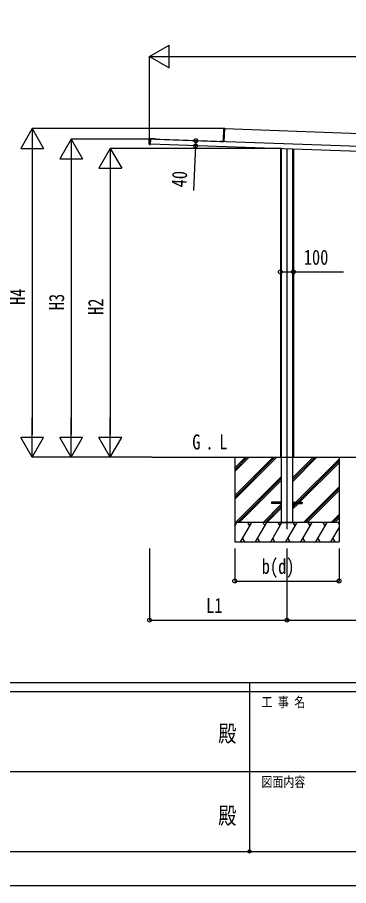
# Model space of a CAD drawing. Units: millimetres, scale not verified. Extents: x -14718 to 14718, y -10395 to 10395.
# Drawn here: x -1799 to 743, y -10395 to -3730 of the extents above; entities that cross this region are included whole.
import ezdxf
from ezdxf.enums import TextEntityAlignment as Align

# ---------------------------------------------------------------- set-up
doc = ezdxf.new("R2010")
doc.units = ezdxf.units.MM
doc.header["$LTSCALE"] = 50
doc.header["$PDMODE"] = 32
doc.header["$PDSIZE"] = 25
for name, color, linetype in [('0-2_USER1', 3, 'Continuous'), ('0-3_YKK_12', 2, 'Continuous'), ('0-4_YKK_A1', 4, 'Continuous'), ('0-5_YKK_D', 6, 'Continuous'), ('0-6_YKK_ZWAK', 7, 'Continuous')]:
    doc.layers.add(name, color=color, linetype=linetype)
doc.styles.add('ＭＳ ゴシック', font='')
doc.styles.get('ＭＳ ゴシック').set_extended_font_data('MS Gothic')

msp = doc.modelspace()

# ---------------------------------------------------------------- linework, layer by layer
at = {"layer": '0-3_YKK_12'}
msp.add_line((269.57, -4737.7), (269.57, -7659), dxfattribs=at)
at = {"layer": '0-4_YKK_A1'}
for p, q in [((-213.33, -4581.79), (-216.55, -4673.89)), ((-213.33, -4581.79), (-213.8, -4581.78)), ((-207.79, -4581.65), (-213.33, -4581.79)), ((-213.31, -4581.3), (-207.78, -4581.15)), ((-211.33, -4683.06), (-207.79, -4581.65)), ((-207.87, -4583.85), (4105.7, -4734.48)), ((-207.78, -4581.15), (-207.79, -4581.65)), ((-788.13, -4703.18), (-786.77, -4664.2)), ((-786.42, -4704.27), (-784.99, -4663.22)), ((-784.52, -4663.23), (-785.96, -4704.29)), ((-784.52, -4663.23), (-784.99, -4663.22)), ((-776.98, -4663.03), (-784.52, -4663.23)), ((-770.17, -4661.78), (-783.66, -4661.31)), ((-778.67, -4661.48), (-778.7, -4662.58)), ((-776.98, -4663.03), (-778.45, -4705.01)), ((4217.64, -4838.45), (-777.01, -4664.04)), ((-770.24, -4663.78), (-770.17, -4661.78)), ((-764.17, -4661.99), (-770.17, -4661.78)), ((-764.24, -4663.99), (-764.17, -4661.99)), ((-754.18, -4662.34), (-764.17, -4661.99)), ((-754.25, -4664.34), (-754.18, -4662.34)), ((-748.25, -4664.55), (-748.18, -4662.55)), ((-741.24, -4665.28), (-741.23, -4664.98)), ((-741.23, -4664.98), (-741.21, -4664.39)), ((-785.96, -4704.29), (-786.42, -4704.27)), ((-778.46, -4705.51), (-785.97, -4704.79)), ((-785.96, -4704.29), (-778.45, -4705.01)), ((-785.23, -4706.28), (-780.24, -4706.46)), ((-780.24, -4706.46), (-780.2, -4705.34)), ((-778.45, -4705.01), (-778.46, -4705.51)), ((4216.24, -4878.43), (-778.41, -4704.01)), ((-246.34, -4682.57), (-246.33, -4682.27)), ((-246.33, -4682.27), (-246.31, -4681.67)), ((-246.31, -4681.67), (-246.3, -4681.37)), ((-242.34, -4682.71), (-242.32, -4682.01)), ((-211.34, -4683.09), (-242.32, -4682.01)), ((-216.83, -4681.9), (-217.3, -4681.88)), ((-216.55, -4673.89), (-217.02, -4673.87)), ((-216.55, -4673.89), (-216.83, -4681.9)), ((-211.33, -4683.06), (-211.36, -4683.79)), ((219.57, -4738.86), (219.57, -7106.5)), ((226.43, -4739.1), (226.43, -7606.5)), ((312.7, -4742.11), (312.7, -7606.5)), ((319.57, -4742.35), (319.57, -7106.5)), ((-767.92, -7106.5), (4730.49, -7106.5)), ((-130.43, -7106.5), (-130.43, -7756.5)), ((-130.43, -7400.48), (163.55, -7106.5)), ((-130.43, -7414.62), (177.69, -7106.5)), ((-130.43, -7428.76), (191.83, -7106.5)), ((-130.43, -7188.35), (-48.59, -7106.5)), ((-130.43, -7202.49), (-34.45, -7106.5)), ((-130.43, -7216.63), (-20.31, -7106.5)), ((312.7, -7294), (500.2, -7106.5)), ((312.7, -7279.85), (486.05, -7106.5)), ((312.7, -7265.71), (471.91, -7106.5)), ((338.54, -7452), (669.57, -7120.98)), ((669.57, -7106.5), (669.57, -7756.5)), ((352.68, -7452), (669.57, -7135.13)), ((366.83, -7452), (669.57, -7149.27)), ((-124.33, -7606.5), (226.43, -7255.75)), ((-110.18, -7606.5), (226.43, -7269.89)), ((-96.04, -7606.5), (226.43, -7284.04)), ((396.17, -7606.5), (669.57, -7333.11)), ((410.32, -7606.5), (669.57, -7347.26)), ((424.46, -7606.5), (669.57, -7361.4)), ((152.29, -7452), (152.29, -7461)), ((226.43, -7452), (152.29, -7452)), ((226.43, -7461), (152.29, -7461)), ((312.7, -7452), (387.29, -7452)), ((312.7, -7506.13), (357.83, -7461)), ((312.7, -7477.84), (329.54, -7461)), ((312.7, -7491.98), (343.68, -7461)), ((312.7, -7461), (387.29, -7461)), ((387.29, -7452), (387.29, -7461)), ((87.81, -7606.5), (226.43, -7467.88)), ((101.95, -7606.5), (226.43, -7482.03)), ((116.09, -7606.5), (226.43, -7496.17)), ((608.31, -7606.5), (669.57, -7545.24)), ((622.45, -7606.5), (669.57, -7559.39)), ((636.59, -7606.5), (669.57, -7573.53)), ((669.57, -7606.5), (-130.43, -7606.5)), ((-130.21, -7635.44), (-113.51, -7606.5)), ((-128.51, -7632.48), (-130.21, -7629.53)), ((-85.67, -7756.5), (0.93, -7606.5)), ((-14.07, -7632.49), (-29.07, -7606.5)), ((29.8, -7756.5), (116.4, -7606.5)), ((101.4, -7632.49), (86.4, -7606.5)), ((145.27, -7756.5), (231.87, -7606.5)), ((216.87, -7632.48), (201.87, -7606.5)), ((208.89, -7606.5), (330.69, -7606.5)), ((260.74, -7756.5), (347.34, -7606.5)), ((332.34, -7632.48), (317.34, -7606.5)), ((376.21, -7756.5), (462.81, -7606.5)), ((447.81, -7632.48), (432.81, -7606.5)), ((491.68, -7756.5), (578.28, -7606.5)), ((563.28, -7632.48), (548.28, -7606.5)), ((606.93, -7756.5), (669.57, -7648.02)), ((669.57, -7616.95), (663.53, -7606.5)), ((-70.67, -7730.52), (-55.67, -7756.5)), ((44.8, -7730.52), (59.8, -7756.5)), ((160.27, -7730.52), (175.27, -7756.5)), ((275.74, -7730.52), (290.74, -7756.5)), ((391.21, -7730.52), (406.21, -7756.5)), ((506.68, -7730.52), (521.68, -7756.5)), ((622.15, -7730.52), (637.15, -7756.5)), ((-130.43, -7756.5), (669.57, -7756.5))]:
    msp.add_line(p, q, dxfattribs=at)
for points in [[(-217.3, -4681.88), (-217.02, -4673.87), (-213.8, -4581.78)], [(-784.5, -4662.73), (-776.96, -4662.54), (-776.98, -4663.03)], [(-741.69, -4662.77), (-741.76, -4664.77), (-777, -4663.54)], [(-741.69, -4662.77), (-748.18, -4662.55), (-754.18, -4662.34)], [(-741.21, -4664.39), (-741.19, -4664.09), (-246.3, -4681.37)], [(-242.32, -4682.01), (-242.3, -4681.51), (-217.61, -4682.37)]]:
    msp.add_lwpolyline(points, dxfattribs=at)
for centre, radius, start, end in [((-213.3, -4581.8), 0.5, 91.5, 178), ((-211.27, -4581.62), 2.07, 171.06854, 184.93146), ((-783.77, -4664.31), 3, 88, 178), ((-784.49, -4663.23), 0.5, 91.5, 178), ((-782.46, -4663.05), 2.07, 171.06854, 184.93146), ((-785.13, -4703.28), 3, 178, 268), ((-785.93, -4704.29), 0.5, 178, 264.5), ((-783.91, -4704.61), 2.07, 171.06854, 184.93146), ((-217.8, -4681.86), 0.5, 268, 358), ((-217.8, -4681.6), 0.765, 269.05171, 301.0406), ((-217.61, -4682.13), 0.242, 269.80053, 328.78296), ((-214.73, -4667.1), 15.54, 259.3054, 261.87346), ((-217.1, -4684.07), 1.85, 83.82294, 99.58333), ((-220.06, -4682.02), 3.17, 351.51431, 355.97407), ((-217.83, -4681.86), 1, 337.89786, 358), ((-211.38, -4683.06), 0.046, 321.12762, 0.80407)]:
    msp.add_arc(centre, radius, start, end, dxfattribs=at)
for centre, ratio, start_param in [((-224.42, -4682.63), 0.038227, 0), ((-224.4, -4682.63), 0.061163, 0.0374041)]:
    msp.add_ellipse(centre, major_axis=(13.07, -0.46), ratio=ratio, start_param=start_param, end_param=0.962078, dxfattribs=at)
at = {"layer": '0-5_YKK_D'}
for p, q in [((-785.39, -4029.41), (-633.84, -3941.91)), ((-633.84, -4116.91), (-633.84, -3941.91)), ((-785.39, -4702.28), (-785.39, -4028.41)), ((-785.39, -4029.41), (-633.84, -4116.91)), ((-785.39, -4029.41), (-482.28, -4029.41)), ((-610.39, -4029.41), (4049.62, -4029.41)), ((-1685.39, -4583.75), (-1772.89, -4735.31)), ((-211.67, -4583.75), (-1686.39, -4583.75)), ((-1685.39, -4583.75), (-1597.89, -4735.31)), ((-1685.39, -4583.75), (-1685.39, -4886.86)), ((-1385.39, -4663.81), (-1472.89, -4815.36)), ((-784.51, -4663.81), (-1386.39, -4663.81)), ((-1385.39, -4663.81), (-1297.89, -4815.36)), ((-1385.39, -4663.81), (-1385.39, -4966.92)), ((-1772.89, -4735.31), (-1597.89, -4735.31)), ((-1685.39, -4758.75), (-1685.39, -6931.5)), ((-1085.39, -4736.08), (-1172.89, -4887.63)), ((224.87, -4736.08), (-1086.39, -4736.08)), ((-1085.39, -4736.08), (-997.89, -4887.63)), ((-1085.39, -4736.08), (-1085.39, -5039.19)), ((-1472.89, -4815.36), (-1297.89, -4815.36)), ((-1385.39, -4838.81), (-1385.39, -6931.5)), ((-1172.89, -4887.63), (-997.89, -4887.63)), ((-1085.39, -4911.08), (-1085.39, -6931.5)), ((-1685.39, -7106.5), (-1685.39, -6803.39)), ((-1385.39, -7106.5), (-1385.39, -6803.39)), ((-1085.39, -7106.5), (-1085.39, -6803.39)), ((-1685.39, -7106.5), (-1772.89, -6954.95)), ((-1597.89, -6954.95), (-1772.89, -6954.95)), ((-1685.39, -7106.5), (-1597.89, -6954.95)), ((-1385.39, -7106.5), (-1472.89, -6954.95)), ((-1297.89, -6954.95), (-1472.89, -6954.95)), ((-1385.39, -7106.5), (-1297.89, -6954.95)), ((-1085.39, -7106.5), (-1172.89, -6954.95)), ((-997.89, -6954.95), (-1172.89, -6954.95)), ((-1085.39, -7106.5), (-997.89, -6954.95)), ((-802.26, -7106.5), (-1686.39, -7106.5)), ((-802.26, -7106.5), (-1386.39, -7106.5)), ((-768.92, -7106.5), (-1086.39, -7106.5)), ((-785.17, -7806.5), (-785.17, -8357.81)), ((-130.43, -7806.5), (-130.43, -8057.5)), ((269.57, -7806.5), (269.57, -8357.81)), ((269.79, -7806.5), (269.79, -8357.81)), ((669.57, -7806.5), (669.57, -8057.5)), ((-130.43, -8056.5), (669.57, -8056.5)), ((-785.17, -8356.81), (269.79, -8356.81)), ((269.57, -8356.81), (4011.57, -8356.81))]:
    msp.add_line(p, q, dxfattribs=at)
for points in [[(-429.36, -4676.18), (-431.27, -4716.13), (-447.69, -5059.54)], [(219.57, -5683.49), (319.57, -5683.49), (704.67, -5683.49)]]:
    msp.add_lwpolyline(points, dxfattribs=at)
for centre in [(-429.36, -4676.18), (-431.27, -4716.13), (219.57, -5683.49), (319.57, -5683.49), (-130.43, -8056.5), (669.57, -8056.5), (-785.17, -8356.81), (269.57, -8356.81), (269.79, -8356.81)]:
    msp.add_circle(centre, 14.88, dxfattribs=at)
at = {"layer": '0-6_YKK_ZWAK'}
for p, q in [((13632.57, -8837.5), (-13667.43, -8837.5)), ((-17.43, -8837.5), (-17.43, -10132.5)), ((-17.43, -8907.5), (-4567.43, -8907.5)), ((4532.57, -8907.5), (-17.43, -8907.5)), ((-4541.18, -9520), (-17.43, -9520)), ((-17.43, -9520), (4532.57, -9520)), ((-4567.43, -10132.5), (-17.43, -10132.5)), ((-17.43, -10132.5), (4532.57, -10132.5))]:
    msp.add_line(p, q, dxfattribs=at)
msp.add_lwpolyline([(-14717.5, -10395), (14717.5, -10395), (14717.5, 10395), (-14717.5, 10395)], close=True, dxfattribs=at)
msp.add_point((-17.43, -10132.5), dxfattribs=at)

# ---------------------------------------------------------------- texts
at = {"layer": '0-2_USER1', "style": 'ＭＳ ゴシック', "width": 0.8}
for s, p in [('G', (-456.55, -7081.19)), ('L', (-249.68, -7081.19)), ('.', (-355.75, -7081.19))]:
    msp.add_text(s, height=115.5, dxfattribs=at).set_placement(p, align=Align.BOTTOM_LEFT)
at = {"layer": '0-5_YKK_D', "style": 'ＭＳ ゴシック', "width": 0.8}
for s, rotation, p in [('40', 87.262, (-466.72, -5038.61)), ('H4', 90, (-1705.39, -5937.53)), ('H3', 90, (-1405.39, -5977.56)), ('H2', 90, (-1105.39, -6013.69))]:
    msp.add_text(s, height=115.5, rotation=rotation, dxfattribs=at).set_placement(p, align=Align.BOTTOM_LEFT)
for s, p in [('100', (399.07, -5663.49)), ('b(d)', (76.37, -8036.5)), ('L1', (-350.09, -8336.81))]:
    msp.add_text(s, height=115.5, dxfattribs=at).set_placement(p, align=Align.BOTTOM_LEFT)
at = {"layer": '0-6_YKK_ZWAK', "style": 'ＭＳ ゴシック', "width": 0.8}
for s, height, p in [('工 事 名', 76.98, (74.44, -9047.5)), ('殿', 128.3, (-257.83, -9330.42)), ('図面内容', 76.98, (74.44, -9660)), ('殿', 128.3, (-257.83, -9960.42))]:
    msp.add_text(s, height=height, dxfattribs=at).set_placement(p, align=Align.BOTTOM_LEFT)

doc.saveas('drawing.dxf')
